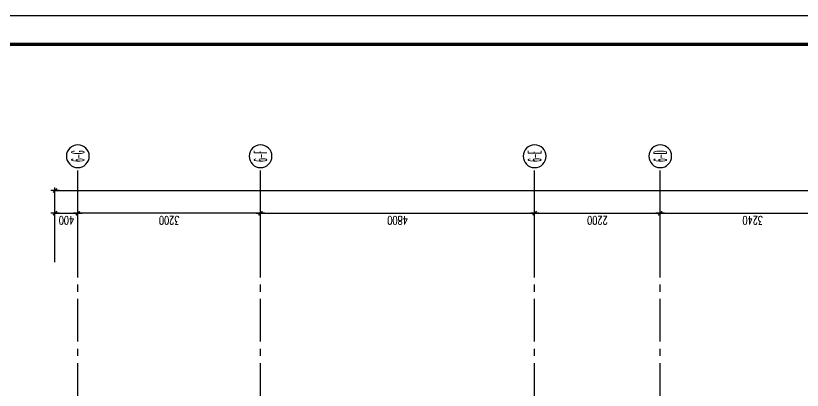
# Model space of a CAD drawing. Extents: x -176901 to -117451, y 26213 to 68263.
# Drawn here: x -165245 to -151470, y 61697 to 68263 of the extents above; entities that cross this region are included whole.
import ezdxf
from ezdxf.enums import TextEntityAlignment as Align

# ---------------------------------------------------------------- set-up
doc = ezdxf.new("R2010")
doc.units = 0
doc.header["$LTSCALE"] = 1000
doc.header["$MEASUREMENT"] = 0
doc.linetypes.add('ACAD_ISO08W100', pattern=[36, 24, -3, 6, -3])
doc.linetypes.add('Plans$0$CENTER2', pattern=[1.125, 0.75, -0.125, 0.125, -0.125])
doc.layers.get('0').update_dxf_attribs({"linetype": 'CONTINUOUS'})
doc.layers.get('Defpoints').update_dxf_attribs({"linetype": 'CONTINUOUS'})
for name, color, linetype in [('A-AXIS', 3, 'CONTINUOUS'), ('A-AXIS-TEXT', 7, 'CONTINUOUS'), ('A-DOTE', 8, 'ACAD_ISO08W100'), ('A-PUB-DIM', 3, 'CONTINUOUS'), ('Plans$0$Grid', 9, 'Plans$0$CENTER2'), ('图框', 7, 'CONTINUOUS')]:
    doc.layers.add(name, color=color, linetype=linetype)
doc.styles.add('COMPLEX', font='COMPLEX')
doc.styles.add('DIM_FONT', font='SIMPLEX', dxfattribs={"width": 0.7, "bigfont": 'GBCBIG'})
doc.dimstyles.new('DIM100', dxfattribs={"dimscale": 100, "dimtxt": 3, "dimasz": 0.01, "dimexe": 1, "dimexo": 1, "dimgap": 1, "dimtad": 1, "dimdec": 0, "dimtxsty": 'DIM_FONT', "dimblk1": '_DIMX', "dimblk2": '_DIMX', "dimsah": 1, "dimcen": 0.01, "dimclrd": 256, "dimclre": 256, "dimclrt": 7, "dimazin": 3, "dimtfac": 1, "dimtdec": 0, "dimtix": 1, "dimtmove": 2, "dimatfit": 3, "dimldrblk": '_DIMX', "dimtzin": 5})

# ---------------------------------------------------------------- blocks, each defined once
blk = doc.blocks.new('_DIMX')
blk.add_line((-150, 0), (150, 0))
at = {"const_width": 50}
blk.add_lwpolyline([(-70, -70), (70, 70)], dxfattribs=at)
blk = doc.blocks.new('*D25')
at = {"layer": 'A-PUB-DIM', "lineweight": -2}
for p, q in [((7251, 16240), (7852, 16240)), ((7802, 16239), (7802, 11440)), ((7251, 11440), (7852, 11440))]:
    blk.add_line(p, q, dxfattribs=at)
at = {"layer": 'Defpoints', "color": 0}
for p in [(7201, 16240), (7201, 11440), (7802, 11440)]:
    blk.add_point(p, dxfattribs=at)
at = {"layer": 'A-PUB-DIM', "lineweight": -2, "xscale": 0.5, "yscale": 0.5, "zscale": 0.5}
for p, rotation in [((7802, 16240), 90), ((7802, 11440), 270)]:
    blk.add_blockref('_DIMX', p, dxfattribs=dict(at, rotation=rotation))
at = {"layer": 'A-PUB-DIM', "insert": (7677, 13840), "char_height": 150, "attachment_point": 5, "rotation": 90, "style": 'DIM_FONT'}
blk.add_mtext('\\A1;4800', dxfattribs=at)
blk = doc.blocks.new('*D26')
at = {"layer": 'A-PUB-DIM', "lineweight": -2}
for p, q in [((7251, 11440), (7852, 11440)), ((7802, 11439), (7802, 9240)), ((7251, 9240), (7852, 9240))]:
    blk.add_line(p, q, dxfattribs=at)
at = {"layer": 'Defpoints', "color": 0}
for p in [(7201, 11440), (7201, 9240), (7802, 9240)]:
    blk.add_point(p, dxfattribs=at)
at = {"layer": 'A-PUB-DIM', "lineweight": -2, "xscale": 0.5, "yscale": 0.5, "zscale": 0.5}
for p, rotation in [((7802, 11440), 90), ((7802, 9240), 270)]:
    blk.add_blockref('_DIMX', p, dxfattribs=dict(at, rotation=rotation))
at = {"layer": 'A-PUB-DIM', "insert": (7677, 10340), "char_height": 150, "attachment_point": 5, "rotation": 90, "style": 'DIM_FONT'}
blk.add_mtext('\\A1;2200', dxfattribs=at)
blk = doc.blocks.new('*D27')
at = {"layer": 'A-PUB-DIM', "lineweight": -2}
for p, q in [((7251, 9240), (7852, 9240)), ((7802, 9239), (7802, 6001)), ((7251, 6000), (7852, 6000))]:
    blk.add_line(p, q, dxfattribs=at)
at = {"layer": 'Defpoints', "color": 0}
for p in [(7201, 9240), (7201, 6000), (7802, 6000)]:
    blk.add_point(p, dxfattribs=at)
at = {"layer": 'A-PUB-DIM', "lineweight": -2, "xscale": 0.5, "yscale": 0.5, "zscale": 0.5}
for p, rotation in [((7802, 9240), 90), ((7802, 6000), 270)]:
    blk.add_blockref('_DIMX', p, dxfattribs=dict(at, rotation=rotation))
at = {"layer": 'A-PUB-DIM', "insert": (7677, 7620), "char_height": 150, "attachment_point": 5, "rotation": 90, "style": 'DIM_FONT'}
blk.add_mtext('\\A1;3240', dxfattribs=at)
blk = doc.blocks.new('*D30')
at = {"layer": 'A-PUB-DIM', "lineweight": -2}
for p, q in [((6943, 19840), (8252, 19840)), ((8202, 19840), (8202, -10799)), ((6943, -10800), (8252, -10800))]:
    blk.add_line(p, q, dxfattribs=at)
at = {"layer": 'Defpoints', "color": 0}
for p in [(6893, 19840), (6893, -10800), (8202, -10800)]:
    blk.add_point(p, dxfattribs=at)
at = {"layer": 'A-PUB-DIM', "lineweight": -2, "xscale": 0.5, "yscale": 0.5, "zscale": 0.5}
for p, rotation in [((8202, 19840), 90), ((8202, -10800), 270)]:
    blk.add_blockref('_DIMX', p, dxfattribs=dict(at, rotation=rotation))
at = {"layer": 'A-PUB-DIM', "insert": (8077, 4520), "char_height": 150, "attachment_point": 5, "rotation": 90, "style": 'DIM_FONT'}
blk.add_mtext('\\A1;30640', dxfattribs=at)
blk = doc.blocks.new('_AXISO')
blk.add_circle((0, 0), 0.5)
at = {"layer": 'A-AXIS-TEXT', "style": 'COMPLEX', "width": 1.041667}
blk.add_attdef('A', text='', height=0.56, dxfattribs=at).set_placement((-0.25, -0.28), (0.25, -0.28), align=Align.FIT)
blk = doc.blocks.new('*D38')
at = {"layer": 'A-PUB-DIM', "lineweight": -2}
for p, q in [((7251, 19440), (7852, 19440)), ((7802, 16240), (7802, 19439)), ((7251, 16240), (7852, 16240))]:
    blk.add_line(p, q, dxfattribs=at)
at = {"layer": 'Defpoints', "color": 0}
for p in [(7201, 19440), (7802, 19440), (7201, 16240)]:
    blk.add_point(p, dxfattribs=at)
at = {"layer": 'A-PUB-DIM', "lineweight": -2, "xscale": 0.5, "yscale": 0.5, "zscale": 0.5}
for p, rotation in [((7802, 19440), 90), ((7802, 16240), 270)]:
    blk.add_blockref('_DIMX', p, dxfattribs=dict(at, rotation=rotation))
at = {"layer": 'A-PUB-DIM', "insert": (7677, 17840), "char_height": 150, "attachment_point": 5, "rotation": 90, "style": 'DIM_FONT'}
blk.add_mtext('\\A1;3200', dxfattribs=at)
blk = doc.blocks.new('*D41')
at = {"layer": 'A-PUB-DIM', "lineweight": -2}
for p, q in [((7251, 19840), (7852, 19840)), ((7802, 19840), (7802, 19440)), ((7251, 19440), (7852, 19440))]:
    blk.add_line(p, q, dxfattribs=at)
at = {"layer": 'Defpoints', "color": 0}
for p in [(7201, 19840), (7201, 19440), (7802, 19440)]:
    blk.add_point(p, dxfattribs=at)
at = {"layer": 'A-PUB-DIM', "lineweight": -2, "xscale": 0.5, "yscale": 0.5, "zscale": 0.5}
for p, rotation in [((7802, 19840), 90), ((7802, 19440), 270)]:
    blk.add_blockref('_DIMX', p, dxfattribs=dict(at, rotation=rotation))
at = {"layer": 'A-PUB-DIM', "insert": (7677, 19640), "char_height": 150, "attachment_point": 5, "rotation": 90, "style": 'DIM_FONT'}
blk.add_mtext('\\A1;400', dxfattribs=at)
blk = doc.blocks.new('TJAD_TK_A0')
at = {"layer": '图框'}
blk.add_line((2162, 399.3), (973, 399.3), dxfattribs=at)
at = {"layer": '图框', "const_width": 1.2}
blk.add_lwpolyline([(2152, -431.7), (2152, 389.3), (998, 389.3), (998, -431.7)], close=True, dxfattribs=at)
blk = doc.blocks.new('Grid')
at = {"layer": 'Plans$0$Grid', "color": 8}
for p, q in [((-28198.2, 19440), (8601.8, 19440)), ((-28198.2, 16240), (8601.8, 16240)), ((-28198.2, 11440), (8601.8, 11440)), ((-28198.2, 9240), (8601.8, 9240))]:
    blk.add_line(p, q, dxfattribs=at)
at = {"layer": 'A-AXIS'}
ref = blk.add_blockref('_AXISO', (8801.8, 19440), dxfattribs=dict(at, xscale=-400.0000000232831, yscale=399.9999999941792, zscale=400))
ref.add_attrib('A', '6-G', dxfattribs={"layer": 'A-AXIS-TEXT', "height": 224, "style": 'COMPLEX', "width": 0.287528}).set_placement((8705.5, 19328), (8901.8, 19328), align=Align.FIT)
ref = blk.add_blockref('_AXISO', (8801.8, 16240), dxfattribs=dict(at, xscale=-400.0000000232831, yscale=399.9999999941792, zscale=400))
ref.add_attrib('A', '6-F', dxfattribs={"layer": 'A-AXIS-TEXT', "height": 224, "style": 'COMPLEX', "width": 0.296803}).set_placement((8705.5, 16128), (8901.8, 16128), align=Align.FIT)
ref = blk.add_blockref('_AXISO', (8801.8, 11440), dxfattribs=dict(at, xscale=-400.0000000232831, yscale=399.9999999941792, zscale=400))
ref.add_attrib('A', '6-E', dxfattribs={"layer": 'A-AXIS-TEXT', "height": 224, "style": 'COMPLEX', "width": 0.296803}).set_placement((8705.5, 11328), (8901.8, 11328), align=Align.FIT)
ref = blk.add_blockref('_AXISO', (8801.8, 9240), dxfattribs=dict(at, xscale=-400.0000000232831, yscale=399.9999999941792, zscale=400))
ref.add_attrib('A', '6-D', dxfattribs={"layer": 'A-AXIS-TEXT', "height": 224, "style": 'COMPLEX', "width": 0.292092}).set_placement((8705.5, 9128), (8901.8, 9128), align=Align.FIT)
at = {"layer": 'A-PUB-DIM'}
for base, p1, p2, angle, picture, middle in [((8201.8, -10800), (6893.4, 19840), (6893.4, -10800), 90, '*D30', (8076.8, 4520)), ((7801.8, 19440), (7201.1, 19840), (7201.1, 19440), 90, '*D41', (7676.8, 19640)), ((7801.8, 19440), (7201.1, 16240), (7201.1, 19440), 270, '*D38', (7676.8, 17840)), ((7801.8, 11440), (7201.1, 16240), (7201.1, 11440), 90, '*D25', (7676.8, 13840)), ((7801.8, 9240), (7201.1, 11440), (7201.1, 9240), 90, '*D26', (7676.8, 10340)), ((7801.8, 6000), (7201.1, 9240), (7201.1, 6000), 90, '*D27', (7676.8, 7620))]:
    dim = blk.add_linear_dim(base=base, p1=p1, p2=p2, angle=angle, dimstyle='DIM100', override={"dimscale": 50, "dimclrt": 256}, dxfattribs=at)
    dim.commit()
    dim.dimension.update_dxf_attribs({"geometry": picture, "text_midpoint": middle})

msp = doc.modelspace()

# ---------------------------------------------------------------- block references
at = {"layer": 'A-DOTE', "rotation": 90}
msp.add_blockref('Grid', (-144717.8, 56998.5), dxfattribs=at)
at = {"layer": '图框', "xscale": 50, "yscale": 50, "zscale": 50}
msp.add_blockref('TJAD_TK_A0', (-225550.9, 48298.1), dxfattribs=at)

doc.saveas('drawing.dxf')
